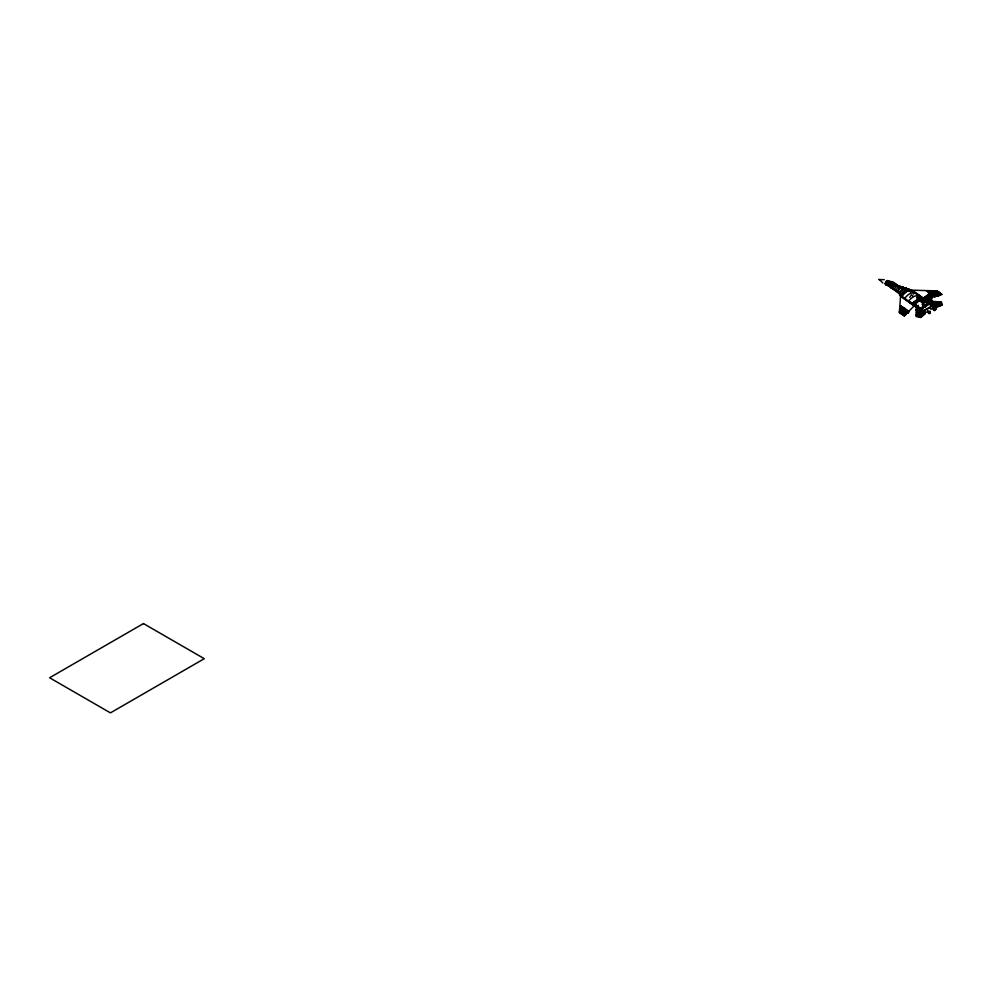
<?xml version="1.0" encoding="UTF-8"?>
<svg xmlns="http://www.w3.org/2000/svg" width="992" height="992" viewBox="0 0 992 992"><rect width="100%" height="100%" fill="white"/><g stroke="black" fill="none" stroke-linecap="round" stroke-linejoin="round"><path stroke-width="1.49" d="M922.275 308.971L922.213 311.637L901.034 296.41M929.727 313.336L928.624 312.778M928.971 312.74L929.43 313.298L930.347 312.096M929.913 312.84L929.888 311.538M934.824 308.859C935.617 308.016 935.754 310.037 935.63 308.599M922.61 309.95L923.242 300.043L921.32 297.86L913.818 303.936A33.306 19.964 1.8 0 0 917.129 306.627L922.61 309.95L917.848 306.255A33.306 19.964 1.8 0 0 913.83 303.924M930.298 304.842L931.153 305.263L931.823 295.331L929.802 293.21L921.878 299.51A30.343 18.154 1.9 0 0 923.378 300.725L925.784 302.349M911.412 303.564L914.091 305.871L904.518 315.778L899.397 312.455L900.575 296.075L904.456 291.884A11.148 6.436 -60 0 1 907.072 290.371L911.003 289.999L910.346 290.83M928.785 312.939L929.343 311.81M928.549 312.678A1.252 0.719 -60 0 0 929.628 313.311A1.252 0.719 -60 0 0 930.025 311.376A1.252 0.719 -60 0 0 928.549 312.678L929.231 311.91M934.762 308.698L934.638 310.136L935.803 309.144M934.266 309.64L934.563 308.934M885.744 284.543L885.571 282.906L887.22 280.711M885.236 283.873L886.228 284.456M891.709 284.741A16.442 8.705 -3.8 0 1 890.047 283.886L889.502 283.365L890.89 284.233A14.074 7.452 -3.8 0 0 891.448 284.53L897.301 286.514L891.709 284.741L893.346 282.323L898.045 286.093A2.492 1.327 -3.8 0 1 898.231 286.316M890.605 284.208L891.858 281.864L893.358 282.807A14.049 7.44 -3.8 0 1 893.978 283.08L898.293 285.994M893.023 285.225L894.437 283.055L897.438 285.77A12.202 9.424 74.9 0 1 898.281 286.614M886.29 284.865L888.324 281.79L890.853 281.517A6.535 3.77 60 0 1 892.242 281.951L893.197 282.484A14.148 8.172 60 0 1 894.201 283.142L896.284 284.58M889.564 283.576L890.692 281.517L891.758 282.199M888.51 282.013L888.435 282.212M890.717 286.167C887.79 288.188 888.348 282.683 890.717 282.336M894.387 285.721L895.305 283.985M895.652 286.118L896.495 284.716L899.174 286.155M909.776 297.315L911.412 294.773L912.851 296.025M896.842 286.415L897.797 285.857M895.416 290.631L891.014 287.593L893.383 284.034M899.322 287.147L900.786 286.378L901.964 287.159L901.579 287.878M892.887 288.312L892.998 288.077M894.102 289.689L896.483 285.882L898.963 285.721L899.67 286.341L897.636 287.593L895.664 290.805L900.265 293.744A9.796 5.654 -60 0 1 898.864 293.334C899.446 290.569 906.514 286.068 906.341 289.676M897.624 286.353L898.02 285.721M893.494 287.11C891.163 290.086 897.599 289.528 893.544 289.292M897.698 286.217L897.227 285.411M893.346 287.382L895.33 284.952L897.066 285.2M897.438 291.673L897.983 290.718M897.524 291.512L898.417 291.276M904.22 287.928L906.948 288.672A9.833 5.679 -60 0 1 906.167 289.875M895.528 290.706L896.173 291.164A33.257 18.005 -2.9 0 1 898.864 293.409L900.24 291.412M903.39 289.391L903.514 289.18M898.913 293.26L900.6 290.966M935.456 309.901L935.146 310.223A1.252 0.719 -60 0 1 934.018 309.529A1.252 0.719 -60 0 1 935.493 308.214A1.252 0.719 -60 0 1 935.096 310.149M899.719 294.822L903.476 291.078A9.486 5.481 -60 0 1 905.882 289.689L909.49 289.503L908.288 291.065M905.994 290.135L907.643 288.895M905.2 292.454L901.269 296.558A14.235 8.221 -60 0 0 902.596 296.62L901.269 296.558L902.088 295.517A15.314 8.841 -60 0 1 903.762 293.694A12.698 7.328 -60 0 1 905.113 292.516A11.681 6.746 -60 0 1 907.841 290.916L910.433 290.396A16.281 9.399 -60 0 1 910.929 290.408L924.16 298.815M887.418 284.258L886.997 284.902M909.242 290.52A12.028 6.944 -60 0 0 906.502 291.561A12.028 6.944 -60 0 1 909.242 290.52A14.434 8.333 -60 0 1 910.532 290.396A16.48 9.511 -60 0 1 911.152 290.42L910.433 292.107A14.235 8.221 -60 0 0 911.71 290.47L911.524 290.346M900.327 291.301L903.538 288.672M935.32 309.826L934.104 309.926M900.637 290.941L902.398 289.304M913.421 294.041L914.748 292.504L910.78 293.235A13.776 7.961 -60 0 0 908.126 294.76L904.146 298.629L905.473 298.642M922.783 311.81L912.094 303.998A21.204 12.239 -60 0 1 914.562 301.704L914.798 301.518A19.009 10.974 -60 0 1 915.728 300.812A18.662 10.776 -60 0 1 917.712 299.547L917.836 299.485A16.405 9.474 -60 0 1 918.418 299.187L922.957 297.972M935.146 308.425L934.278 310.074M921.295 298.158L921.184 298.183A17.596 10.156 -60 0 0 920.849 298.27L920.105 298.493A18.96 10.949 -60 0 0 914.624 301.655L912.094 304.209A21.415 12.363 -60 0 0 912.541 304.147A20.448 11.805 -60 0 0 914.562 303.664A20.696 11.941 -60 0 1 912.541 304.147L912.094 303.998A21.452 12.388 -60 0 1 914.562 301.704L914.798 301.518M906.961 313.236L907.754 312.43M906.39 313.832L905.312 314.96L899.521 310.645L905.485 314.774L904.468 315.791L903.303 314.935M888.981 285.274L887.89 285.77L886.203 284.444M921.469 299.274L922.845 297.898L924.048 298.741M916.782 297.315L918.803 295.207L914.76 296.137A15.922 9.188 -60 0 0 911.388 298.195L908.027 301.432L909.366 301.332M923.217 300.452A26.958 16.728 3.6 0 0 922.845 300.018L921.804 299.088A3.993 2.48 3.6 0 0 920.539 298.493A3.993 2.48 3.6 0 0 921.283 299.361L922.585 300.154A26.958 16.728 3.6 0 0 923.217 300.452L923.912 299.807M904.419 315.828L899.397 312.455L904.332 315.89M918.245 305.288L916.199 307.235A28.371 16.38 -60 0 0 918.245 306.627M927.16 300.911L926.466 301.506A28.371 16.38 -60 0 1 924.42 303.143M934.7 308.5L935.245 308.276M934.402 310.298L935.158 309.988M892.155 287.246L891.014 287.593L889.278 286.341M916.546 300.241L916.658 300.167A16.976 9.796 -60 0 1 917.364 299.745M902.708 289.106L904.047 288.486M916.844 298.257L918.691 297.191L922.287 299.274M910.408 301.977L914.004 304.06L916.769 302.461M925.176 309.988L922.473 311.662M925.858 309.591L927.904 308.413M929.963 307.222L928.599 308.016L930.161 307.098M933.385 305.238L932.021 306.032L933.385 305.238L930.756 303.403M925.325 309.876L922.163 311.525M926.007 309.479L928.09 308.289M893.383 288.226L891.225 287.742M918.53 299.125L920.39 298.394A17.038 9.846 -60 0 1 921.58 298.096M929.231 313.435L928.611 312.976M903.638 288.635L906.899 288.672A13.603 7.849 -60 0 0 906.341 288.449L910.755 289.912M929.268 303.081L931.922 305.672L935.791 307.47L942.4 304.966L941.458 302.002L930.781 301.295M880.065 279.62L879.135 279.335M916.372 304.78L913.632 305.449L916.372 302.944A20.187 11.656 -60 0 1 918.431 301.469M921.853 299.782L923.912 299.224M936.336 296.038L937.279 295.74M930.521 297.848L941.681 294.326L936.746 290.892L910.867 290.135L924.147 298.964M939.151 295.157L938.258 295.43M939.362 295.095L941.582 294.376L940.689 293.607M939.908 294.922L940.478 295.318L934.526 291.189L936.783 292.392M914.624 303.651L911.884 304.222M929.566 311.463L930.298 311.81M920.787 298.282L922.845 297.898L922.188 298.58A21.861 12.623 -60 0 1 921.742 299.014M929.752 303.329L927.012 304.184A21.34 12.326 -60 0 0 920.849 308.202L919.485 309.516A45.508 26.276 -60 0 0 929.752 303.713M904.344 288.412L906.514 288.498M926.466 300.998L924.42 301.543A19.877 11.482 -60 0 0 922.362 302.436M880.177 279.595L884.306 279.67M902.497 296.087L900.538 296.038L914.091 305.871M899.459 292.541L897.512 292.132M897.636 291.462L896.136 291.14M910.433 290.396L911.09 290.42A17.707 10.23 -60 0 1 911.45 290.458A18.588 10.726 -60 0 1 911.747 290.507L911.685 290.47M888.658 283.005L887.493 281.418L889.861 282.075M900.339 293.744L898.802 293.434M901.071 295.244L899.868 295.058M894.028 289.49L895.416 290.073M892.949 283.166C889.849 283.253 888.968 287.804 892.354 288.498M894.276 283.836L895.168 284.245M906.242 288.511L905.15 288.226M909.49 289.503L907.531 288.858M900.773 286.738L903.948 287.742A11.644 6.721 -60 0 0 903.538 287.519A8.444 4.873 -60 0 0 902.484 287.234C900.525 287.035 895.974 291.264 898.144 292.404A9.573 5.53 -60 0 0 898.405 292.491A9.536 5.506 -60 0 1 897.996 292.367M903.588 287.73L902.509 287.234A8.345 4.824 -60 0 1 903.489 287.506L903.253 287.606M903.154 287.581L901.802 287.097M890.99 281.926L891.238 282.013M899.719 286.353L900.624 286.676M900.004 286.452L898.814 286.018M891.238 282.05L890.742 281.877M924.346 312.592L916.372 309.591A12.487 8.891 37.7 0 1 916.893 309.678A13.057 9.3 37.7 0 1 917.414 309.777A15.066 10.726 37.7 0 1 917.922 309.913A14.384 10.242 37.7 0 1 918.443 310.05A15.587 11.098 37.7 0 1 918.964 310.211L920.415 310.756M893.122 282.708L892.453 282.497A16.442 8.705 -3.8 0 1 894.028 283.191M920.266 310.694L916.906 309.678A12.611 8.978 37.7 0 0 916.372 309.591L916.906 309.678A13.863 9.87 37.7 0 1 917.414 309.777A13.64 9.709 37.7 0 1 917.922 309.913A15.19 10.813 37.7 0 1 918.989 310.223A16.591 11.805 37.7 0 1 919.485 310.397A18.823 13.404 37.7 0 1 920.006 310.583L920.725 310.88M920.65 310.843L923.998 312.406M920.526 310.794L922.771 312.257M879.867 279.992L879.024 279.583M920.911 310.955L921.556 311.24M922.101 311.934L920.762 311.352A15.897 11.433 35.6 0 0 920.427 311.215L920.192 311.128A13.727 9.883 35.6 0 0 919.857 311.004L919.634 310.93A11.148 8.023 35.6 0 0 919.175 310.794L918.084 310.521A9.573 6.894 35.6 0 0 916.36 310.335L925.3 313.522L920.7 317.49L916.261 316.547L916.41 307.297C917.687 307.16 926.888 313.422 924.569 313.15M922.734 312.232L922.436 312.096A22.754 16.368 35.6 0 0 920.874 311.389A15.649 11.259 35.6 0 0 920.316 311.166A13.454 9.684 35.6 0 0 919.745 310.967L919.212 310.806A10.069 7.242 35.6 0 0 917.03 310.372A9.077 6.535 35.6 0 0 916.36 310.335A8.593 6.188 35.6 0 1 916.918 310.36L917.03 310.372A10.453 7.514 35.6 0 1 919.175 310.794A11.867 8.531 35.6 0 1 919.745 310.967L923.874 312.802M923.279 312.505L924.222 312.53M923.974 312.393L924.606 312.716M923.106 312.418L924.085 312.914M924.854 313.298L923.974 312.852M887.877 285.398L888.41 285.696A7.552 4.08 -2.9 0 1 888.82 285.956M917.129 299.485L919.534 300.874M926.478 301.952L926.094 301.704A33.306 19.927 1.9 0 0 922.114 299.609A33.306 19.927 1.9 0 0 925.4 302.101L930.471 304.742M888.931 283.005L889.626 283.625M888.77 282.906L888.063 282.435A1.81 0.955 -3.8 0 1 887.741 282.187M891.374 287.841L893.16 289.044M895.069 290.383L895.689 290.83M922.076 304.42L925.586 306.962M937.155 292.652L940.106 295.008M882.818 283.005L879.854 279.967M931.153 305.263L923.862 300.452A30.343 18.154 1.9 0 0 921.878 299.51M923.974 298.716L915.864 292.652A28.309 16.678 58.7 0 0 910.867 290.098M922.027 300.142L921.642 299.844A5.741 3.571 3.6 0 0 919.956 298.964A5.741 3.571 3.6 0 0 921.072 300.142L923.168 301.308L922.027 300.142A1.947 1.128 -60 0 0 922.076 299.807M903.117 314.873L901.554 313.596A9.486 5.568 59 0 0 899.397 312.455M911.078 303.279L905.349 298.728A28.309 15.996 61.3 0 0 900.575 296.038M940.503 293.446L938.692 291.983A9.486 5.382 61 0 0 936.733 290.867M931.674 297.526L929.43 295.74A7.204 4.34 2.3 0 0 927.607 294.959M931.004 301.531L931.265 301.804A13.752 5.158 76.7 0 1 931.5 302.076A14.434 5.419 76.7 0 1 931.748 302.374A15.438 5.803 76.7 0 1 931.996 302.696L933.782 305.462M923.019 303.49L920.452 301.295A9.66 5.791 1.7 0 0 918.332 300.278M931.761 302.386L931.265 301.804A13.07 4.91 76.7 0 0 931.004 301.531A12.338 4.638 76.7 0 1 931.252 301.791A12.524 4.712 76.7 0 1 931.5 302.076A13.764 5.171 76.7 0 1 931.748 302.374L932.145 302.895M931.947 302.634L931.996 302.696A16.951 6.361 76.7 0 1 932.244 303.031A18.786 7.056 76.7 0 1 932.48 303.378L932.604 303.564M932.244 303.044L932.852 303.936M930.992 301.642L934.39 306.516M900.401 295.864L899.521 294.512M932.728 303.75L933.323 304.705M935.32 306.54L935.791 307.47L932.145 301.568A10.788 3.844 77.9 0 1 933.162 302.721L933.41 303.081A10.106 3.596 77.9 0 1 933.658 303.465A15.909 5.667 77.9 0 1 933.894 303.874L933.98 304.011A23.535 8.382 77.9 0 1 934.538 305.028L934.935 305.784M936.448 307.21L932.914 301.432A10.069 3.484 78.6 0 1 933.621 302.163L936.026 306.342M933.212 304.507L934.204 306.193M934.241 304.47L933.894 303.874A10.887 3.881 77.9 0 0 933.658 303.465L932.678 302.101A9.573 3.41 77.9 0 0 931.897 301.37A9.387 3.348 77.9 0 1 932.145 301.568A10.205 3.633 77.9 0 1 933.162 302.721A12.326 4.39 77.9 0 1 933.41 303.081A13.752 4.898 77.9 0 1 933.658 303.465L934.476 304.904M934.29 304.556L934.7 305.325M934.538 305.028L935.01 305.933M940.8 305.573L939.734 301.89A4.886 0.98 86.7 0 1 940.044 302.448L940.676 304.978M914.004 304.06L914.004 306.478M925.536 296.596A13.69 8.209 2 0 0 927.433 298.183L931.488 300.303L928.115 297.786A13.69 8.209 2 0 0 925.548 296.596M887.443 281.244A1.773 0.942 -3.8 0 1 889.13 281.344L890.667 281.84L889.626 281.468A1.414 0.744 -3.8 0 0 887.964 281.48M897.983 286.638A2.505 1.327 -3.8 0 1 897.338 286.49M888.088 280.686A2.381 1.463 -64.1 0 1 888.658 282.199M887.84 284.171A2.381 1.463 -64.1 0 1 885.31 283.811M885.298 283.625A2.381 1.488 -63.5 0 1 886.253 281.282A2.381 1.488 -63.5 0 1 888.051 280.649M921.63 299.125A19.753 11.408 -60 0 0 922.188 298.58A21.266 12.276 -60 0 0 922.622 298.133L922.622 297.922A21.427 12.375 -60 0 0 922.188 297.984A18.935 10.937 -60 0 0 921.742 298.059M901.269 296.558A19.183 11.073 -60 0 1 901.567 296.174A15.922 9.188 -60 0 1 903.762 293.682A12.611 7.279 -60 0 1 905.113 292.516M897.797 291.028A10.689 6.175 -60 0 1 898.182 290.408M896.334 284.704A4.662 2.691 -60 0 1 896.706 284.778M894.697 285.436A2.641 1.525 -60 0 1 895.974 284.704M895.119 285.088A2.468 1.426 -60 0 1 895.54 284.84M907.085 288.722A24.936 13.491 -2.9 0 1 903.712 287.779M932.691 308.041A1.848 1.066 -60 0 1 930.57 308.785A1.848 1.066 -60 0 1 931.736 306.007A1.848 1.066 -60 0 1 932.988 307.322M915.157 306.032A1.947 1.128 -60 0 1 913.979 305.176A1.947 1.128 -60 0 1 915.095 302.932A1.947 1.128 -60 0 1 916.633 303.044M926.578 311.972A1.848 1.066 -60 0 1 924.99 311.55A1.848 1.066 -60 0 1 926.33 309.132A1.848 1.066 -60 0 1 927.594 310.124M923.006 307.036A1.885 1.091 -60 0 1 924.333 304.842A1.885 1.091 -60 0 1 925.66 305.499M887.617 281.815A1.81 0.955 -3.8 0 1 887.753 281.48M927.619 312.071C929.504 313.125 928.276 309.281 927.632 311.959M933.088 308.909C934.886 310.124 933.844 305.995 933.088 308.859M906.514 313.708L899.645 309.07L906.428 313.794M904.952 315.32L899.459 311.513L904.952 315.32M143.456 623.571L49.6 677.759L110.434 712.876L204.278 658.688L143.456 623.571M918.257 314.687L917.873 314.65A5.208 3.943 17.7 0 0 916.286 314.774L922.424 316.002L918.257 314.687M918.059 315.382L917.699 315.344A4.886 3.708 17.5 0 0 916.273 315.431L921.816 316.522L918.059 315.382M917.873 315.915L917.55 315.878A4.737 3.571 20.6 0 0 916.273 315.902L921.258 317.006L917.873 315.915M918.456 313.98L918.022 313.931A6.126 4.613 21.4 0 0 916.298 313.968L922.994 315.506L918.456 313.98M918.741 312.815L918.257 312.728A7.837 5.803 27.9 0 0 916.323 312.616L923.862 314.762L918.741 312.815M918.53 311.302L917.984 311.178A10.069 7.279 34.3 0 0 916.348 310.992L924.842 313.918L918.53 311.302M916.844 308.177L923.428 311.352L916.844 308.177M918.294 309.355L917.823 309.206A14.248 10.007 40.2 0 0 916.385 308.847L923.912 311.91L918.294 309.355M929.988 291.226L937.155 296.36L929.988 291.226M900.897 308.016L908.064 313.15L900.897 308.016M935.605 290.991L940.738 294.661L935.605 290.991M932.492 291.288L938.841 295.827L932.492 291.288M931.587 298.79L928.152 297.079A9.66 5.778 1.8 0 1 926.627 295.728A9.66 5.778 1.8 0 1 928.834 296.682L931.587 298.79M931.736 296.608L929.554 295.504A5.741 3.559 3.8 0 1 928.338 294.364A5.741 3.559 3.8 0 1 930.112 295.182L931.736 296.608M931.414 301.419L926.478 298.741A16.901 10.106 1.8 0 1 924.705 297.265A16.901 10.106 1.8 0 1 927.123 298.381L931.414 301.419M931.141 295.467L929.777 294.723A3.993 2.468 3.8 0 1 928.958 293.868A3.993 2.468 3.8 0 1 930.273 294.426L931.389 295.331A26.958 16.678 3.8 0 1 931.798 295.752A26.958 16.678 3.8 0 1 931.141 295.467M927.222 291.301L926.491 290.954L935.171 296.968L931.29 293.756A22.742 13.132 60 0 0 929.157 292.342L927.222 291.301M931.327 302.721L925.362 299.361A20.894 12.512 1.9 0 1 923.763 298.022A20.894 12.512 1.9 0 1 925.933 299.026L931.327 302.721M901.282 306.28L900.538 305.933L909.218 311.959L905.336 308.735A22.742 13.132 60 0 0 903.216 307.322L901.282 306.28M931.24 303.961L924.656 300.216A25.594 15.314 1.9 0 1 922.833 298.753A25.594 15.314 1.9 0 1 925.226 299.894L931.24 303.961M941.681 294.326L936.746 290.892L941.582 294.376M936.225 302.721L936.076 302.448A7.837 2.269 81.9 0 0 935.406 301.593L937.862 306.689L936.225 302.721M938.048 302.659L937.936 302.424A6.126 1.438 85 0 0 937.49 301.742L939.089 306.218L938.048 302.659M940.85 302.647L940.776 302.461A4.737 1.079 85.4 0 0 940.453 301.928L941.606 305.263L940.85 302.647M939.151 302.622L939.077 302.411A5.208 1.054 86.7 0 0 938.717 301.816L939.92 305.896L939.151 302.622M899.26 288.957A6.597 3.807 -60 0 0 898.814 289.515A6.783 3.918 -60 0 1 899.26 288.957M900.761 287.68A4.514 2.604 -60 0 0 899.992 288.238A4.414 2.542 -60 0 1 900.761 287.68M901.778 287.283A4.724 2.728 -60 0 0 901.021 287.544A4.625 2.666 -60 0 1 901.778 287.283"/></g></svg>
